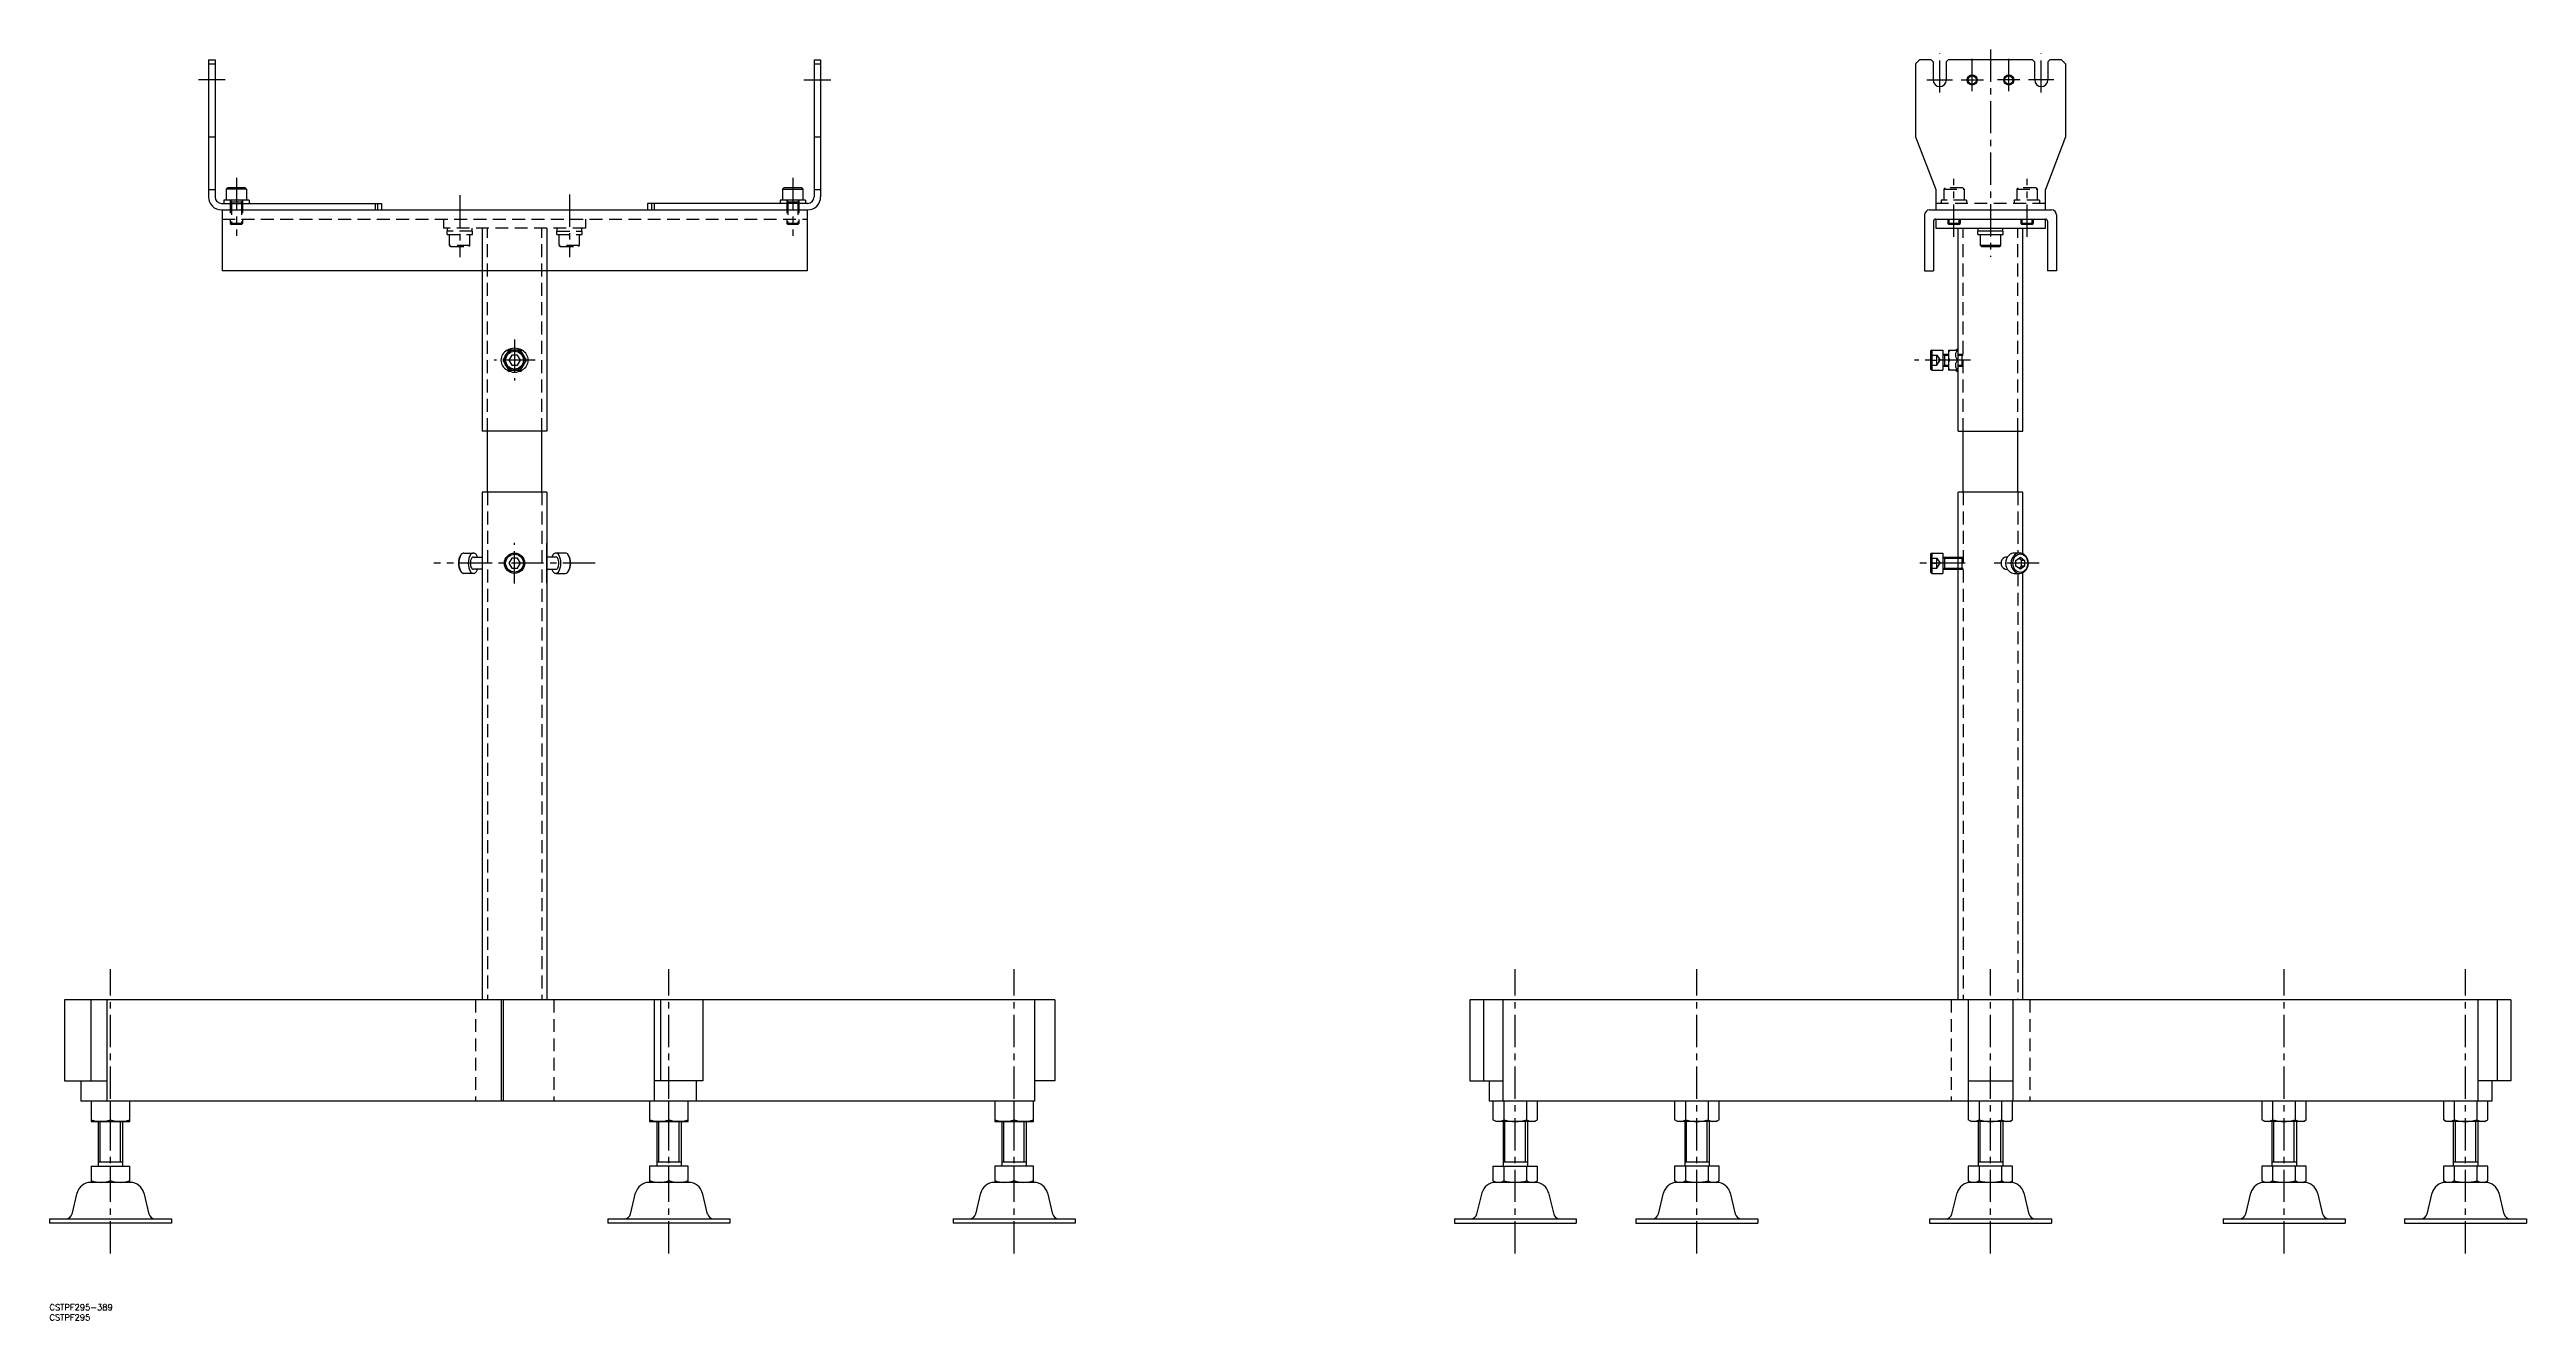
# Model space of a CAD drawing. Extents: x 0 to 1220, y -8 to 1227.
# Drawn here: x 0 to 1220, y -8 to 618 of the extents above; entities that cross this region are included whole.
import ezdxf

# ---------------------------------------------------------------- set-up
doc = ezdxf.new("R2010")
doc.units = 0
doc.header["$LTSCALE"] = 0.5
doc.linetypes.add('CENTER', pattern=[50.8, 31.75, -6.35, 6.35, -6.35])
doc.linetypes.add('DASHED', pattern=[19.05, 12.7, -6.35])
doc.layers.get('0').update_dxf_attribs({"linetype": 'CONTINUOUS'})
doc.layers.add('CENTER', color=1, linetype='CENTER')
doc.styles.get("Standard").update_dxf_attribs({"font": 'txt.shx', "height": 10, "bigfont": 'bigfont.shx'})

# ---------------------------------------------------------------- blocks, each defined once
blk = doc.blocks.new('*U116')
at = {"color": 7, "linetype": 'CONTINUOUS'}
blk.add_text('CSTPF295-389', height=3, dxfattribs=at).set_placement((0, -3))
blk = doc.blocks.new('*U117')
at = {"color": 7, "linetype": 'CONTINUOUS'}
blk.add_text('CSTPF295', height=3, dxfattribs=at).set_placement((0, -8))

msp = doc.modelspace()

# ---------------------------------------------------------------- linework, layer by layer
at = {"color": 7, "linetype": 'CONTINUOUS'}
for p, q in [((78.3, 613), (81.5, 613)), ((78.3, 613), (78.3, 545.4)), ((78.3, 611), (81.5, 611)), ((81.5, 613), (81.5, 545.4)), ((376.5, 613), (379.7, 613)), ((376.5, 613), (376.5, 545.4)), ((376.5, 611), (379.7, 611)), ((379.7, 613), (379.7, 545.4)), ((918.8, 611), (920.8, 613)), ((918.8, 611), (918.8, 575)), ((926.5, 613), (920.8, 613)), ((926.5, 613), (927.5, 612)), ((927.5, 612), (927.5, 603)), ((935, 613), (934, 612)), ((934, 612), (934, 603)), ((976.5, 613), (935, 613)), ((976.5, 613), (977.5, 612)), ((977.5, 612), (977.5, 603)), ((985, 613), (984, 612)), ((984, 612), (984, 603)), ((990.8, 613), (985, 613)), ((992.8, 611), (990.8, 613)), ((992.8, 611), (992.8, 575)), ((78.3, 575), (81.5, 575)), ((376.5, 575), (379.7, 575)), ((918.8, 575), (928.8, 549)), ((992.8, 575), (982.8, 549)), ((78.3, 549), (81.5, 549)), ((87.6, 549.8), (87, 549.2)), ((87, 549.2), (87, 543.8)), ((97, 549.2), (87, 549.2)), ((96.4, 549.8), (87.6, 549.8)), ((96.4, 549.8), (97, 549.2)), ((97, 549.2), (97, 543.8)), ((361.6, 549.8), (361, 549.2)), ((361, 549.2), (361, 543.8)), ((361, 549.2), (371, 549.2)), ((370.4, 549.8), (361.6, 549.8)), ((370.4, 549.8), (371, 549.2)), ((371, 549.2), (371, 543.8)), ((376.5, 549), (379.7, 549)), ((928.8, 549), (928.8, 539)), ((982.8, 539), (982.8, 549)), ((84.7, 542.2), (163.5, 542.2)), ((84.7, 539), (373.3, 539)), ((85, 539), (85, 509)), ((98.3, 543.8), (85.8, 543.8)), ((85.8, 543.8), (85.8, 542.2)), ((98.3, 543.8), (98.3, 542.2)), ((161.5, 542.2), (161.5, 539)), ((163.5, 542.2), (163.5, 539)), ((373.3, 542.2), (294.5, 542.2)), ((294.5, 542.2), (294.5, 539)), ((296.5, 542.2), (296.5, 539)), ((372.3, 543.8), (359.8, 543.8)), ((359.8, 543.8), (359.8, 542.2)), ((372.3, 543.8), (372.3, 542.2)), ((373, 539), (373, 509)), ((925.8, 539), (985.8, 539)), ((928.8, 539), (982.8, 539)), ((213.1, 530), (213.1, 430)), ((244.9, 530), (244.9, 430)), ((923.3, 536.5), (923.3, 509)), ((927.8, 533.5), (927.8, 509)), ((928.8, 534.5), (982.8, 534.5)), ((928.8, 534.5), (928.8, 530)), ((928.8, 530), (982.8, 530)), ((934.8, 534.5), (934.8, 532.3)), ((940.8, 532.3), (934.8, 532.3)), ((934.8, 532.3), (935.3, 531.8)), ((940.2, 531.8), (935.3, 531.8)), ((939.9, 430), (939.9, 530)), ((940.2, 531.8), (940.8, 532.3)), ((940.8, 534.5), (940.8, 532.3)), ((962, 528.5), (949.5, 528.5)), ((949.5, 526.9), (949.5, 528.5)), ((949.5, 526.9), (962, 526.9)), ((949.7, 528.5), (949.7, 530)), ((950.8, 521.5), (950.8, 526.9)), ((960.8, 521.5), (960.8, 526.9)), ((961.9, 528.5), (961.9, 530)), ((962, 526.9), (962, 528.5)), ((970.8, 534.5), (970.8, 532.3)), ((976.8, 532.3), (970.8, 532.3)), ((970.8, 532.3), (971.3, 531.8)), ((976.2, 531.8), (971.3, 531.8)), ((971.7, 430), (971.7, 530)), ((976.2, 531.8), (976.8, 532.3)), ((976.8, 534.5), (976.8, 532.3)), ((982.8, 530), (982.8, 534.5)), ((983.8, 533.5), (983.8, 509)), ((988.3, 536.5), (988.3, 509)), ((950.8, 521.5), (951.4, 520.9)), ((960.8, 521.5), (950.8, 521.5)), ((951.4, 520.9), (960.2, 520.9)), ((960.2, 520.9), (960.8, 521.5)), ((373, 509), (85, 509)), ((923.3, 509), (927.8, 509)), ((988.3, 509), (983.8, 509)), ((226.1, 470), (223.2, 465)), ((223.2, 465), (226.1, 460)), ((231.9, 470), (226.1, 470)), ((227.6, 467.5), (226.1, 465)), ((226.1, 465), (227.6, 462.5)), ((230.5, 467.5), (227.6, 467.5)), ((231.9, 465), (230.5, 467.5)), ((230.5, 462.5), (231.9, 465)), ((234.8, 465), (231.9, 470)), ((231.9, 460), (234.8, 465)), ((926.9, 470), (926.3, 469.4)), ((926.3, 469.4), (926.3, 460.6)), ((926.9, 470), (926.9, 460)), ((926.9, 470), (932.3, 470)), ((932.3, 470), (932.3, 460)), ((932.3, 468), (935.1, 468)), ((933.2, 468), (933.2, 462)), ((935.1, 470), (935.1, 460)), ((935.1, 470), (939.9, 470)), ((939.9, 465), (935.5, 465)), ((938.5, 470), (939.9, 470.8)), ((226.1, 460), (231.9, 460)), ((227.6, 462.5), (230.5, 462.5)), ((926.9, 460), (926.3, 460.6)), ((926.9, 460), (932.3, 460)), ((932.3, 462), (935.1, 462)), ((939.9, 460), (935.1, 460)), ((938.5, 460), (939.9, 459.2)), ((244.9, 430), (213.1, 430)), ((215.6, 400), (215.6, 430.5)), ((242.5, 400), (242.5, 430.5)), ((939.9, 430), (971.7, 430)), ((942.3, 400), (942.3, 430.5)), ((969.2, 400), (969.2, 430.5)), ((213.1, 400), (213.1, 150)), ((244.9, 400), (213.1, 400)), ((244.9, 400), (244.9, 150)), ((971.7, 400), (939.9, 400)), ((939.9, 150), (939.9, 400)), ((939.9, 150), (939.9, 400)), ((971.7, 369.7), (971.7, 400)), ((204, 370), (208.6, 370)), ((208.7, 368), (213.1, 368)), ((227.6, 367.5), (226.1, 365)), ((230.5, 367.5), (227.6, 367.5)), ((231.9, 365), (230.5, 367.5)), ((244.9, 355.2), (244.9, 374.8)), ((249.3, 368), (244.9, 368)), ((254, 370), (249.4, 370)), ((926.9, 370), (926.3, 369.4)), ((926.3, 369.4), (926.3, 360.6)), ((926.9, 370), (926.9, 360)), ((926.9, 370), (932.3, 370)), ((932.3, 370), (932.3, 360)), ((932.3, 368), (939.9, 368)), ((933.2, 368), (933.2, 362)), ((964, 368), (963.7, 368)), ((970.2, 370), (967.5, 370)), ((968.3, 366.4), (970.5, 367.9)), ((968.3, 363.6), (968.3, 366.4)), ((971.1, 366.4), (969.7, 367.4)), ((970.5, 367.9), (972.6, 366.4)), ((972.6, 366.4), (971.1, 366.4)), ((971.1, 363.6), (971.1, 366.4)), ((972.6, 366.4), (972.6, 363.6)), ((208.6, 360), (204, 360)), ((213.1, 362), (208.7, 362)), ((226.1, 365), (227.6, 362.5)), ((227.6, 362.5), (230.5, 362.5)), ((230.5, 362.5), (231.9, 365)), ((244.9, 362), (249.3, 362)), ((249.4, 360), (254, 360)), ((926.9, 360), (926.3, 360.6)), ((926.9, 360), (932.3, 360)), ((932.3, 362), (939.9, 362)), ((963.7, 362), (964, 362)), ((967.5, 360), (970.2, 360)), ((970.5, 362.1), (968.3, 363.6)), ((969.7, 362.6), (971.1, 363.6)), ((972.6, 363.6), (970.5, 362.1)), ((972.6, 363.6), (971.1, 363.6)), ((971.7, 150), (971.7, 360.3)), ((7.4, 150), (7.4, 110)), ((495, 150), (7.4, 150)), ((20.3, 150), (20.3, 110)), ((28.4, 100), (28.4, 150)), ((222.6, 100), (222.6, 150)), ((223.5, 100), (223.5, 150)), ((297.7, 150), (297.7, 100)), ((300.8, 150), (300.8, 110)), ((321.7, 150), (321.7, 110)), ((485, 150), (485, 100)), ((495, 150), (495, 110)), ((699.4, 150), (699.4, 110)), ((1212.1, 150), (699.4, 150)), ((706.2, 150), (706.2, 110)), ((715.7, 150), (715.7, 100)), ((944.8, 150), (944.8, 100)), ((966.8, 150), (966.8, 100)), ((1195.8, 150), (1195.8, 100)), ((1205.3, 150), (1205.3, 110)), ((1212.1, 150), (1212.1, 110)), ((7.4, 110), (28.4, 110)), ((15.4, 110), (15.4, 100)), ((321.7, 110), (297.7, 110)), ((318.6, 100), (318.6, 110)), ((495, 110), (485, 110)), ((699.4, 110), (715.7, 110)), ((708.9, 110), (708.9, 100)), ((944.8, 110), (966.8, 110)), ((1212.1, 110), (1195.8, 110)), ((1202.6, 110), (1202.6, 100)), ((485, 100), (15.4, 100)), ((20.5, 100), (20.5, 90)), ((30, 90.9), (30, 100)), ((39.5, 90), (39.5, 100)), ((295.5, 100), (295.5, 90)), ((305, 90.9), (305, 100)), ((314.5, 90), (314.5, 100)), ((465.5, 100), (465.5, 90)), ((475, 90.9), (475, 100)), ((484.5, 90), (484.5, 100)), ((1202.6, 100), (708.9, 100)), ((710.8, 100), (710.8, 90.8)), ((716.3, 90.8), (716.3, 100)), ((727.3, 100), (727.3, 90.8)), ((732.8, 90.8), (732.8, 100)), ((800.2, 100), (800.2, 90.8)), ((805.7, 90.8), (805.7, 100)), ((816.7, 100), (816.7, 90.8)), ((822.1, 90.8), (822.1, 100)), ((944.8, 100), (944.8, 90.8)), ((950.3, 90.8), (950.3, 100)), ((961.2, 100), (961.2, 90.8)), ((966.7, 90.8), (966.7, 100)), ((1089.4, 100), (1089.4, 90.8)), ((1094.9, 90.8), (1094.9, 100)), ((1105.9, 100), (1105.9, 90.8)), ((1111.3, 90.8), (1111.3, 100)), ((1178.8, 100), (1178.8, 90.8)), ((1184.2, 90.8), (1184.2, 100)), ((1195.2, 100), (1195.2, 90.8)), ((1200.7, 90.8), (1200.7, 100)), ((39.5, 90), (20.5, 90)), ((20.5, 90), (30, 90)), ((24, 90), (24, 68)), ((30, 90), (39.5, 90)), ((36, 90), (36, 68)), ((314.5, 90), (295.5, 90)), ((295.5, 90), (305, 90)), ((299, 90), (299, 68)), ((305, 90), (314.5, 90)), ((311, 90), (311, 68)), ((484.5, 90), (465.5, 90)), ((465.5, 90), (475, 90)), ((469, 90), (469, 68)), ((469, 86.8), (469, 86.8)), ((475, 90), (484.5, 90)), ((481, 90), (481, 68)), ((712.3, 90), (710.8, 90.8)), ((731.3, 90), (712.3, 90)), ((715.8, 90), (715.8, 68)), ((727.8, 90), (727.8, 68)), ((731.3, 90), (732.8, 90.8)), ((801.7, 90), (800.2, 90.8)), ((820.7, 90), (801.7, 90)), ((805.2, 90), (805.2, 68)), ((817.2, 90), (817.2, 68)), ((820.7, 90), (822.1, 90.8)), ((946.3, 90), (944.8, 90.8)), ((965.3, 90), (946.3, 90)), ((949.8, 90), (949.8, 68)), ((961.8, 90), (961.8, 68)), ((965.3, 90), (966.7, 90.8)), ((1090.9, 90), (1089.4, 90.8)), ((1109.9, 90), (1090.9, 90)), ((1094.4, 90), (1094.4, 68)), ((1106.4, 90), (1106.4, 68)), ((1109.9, 90), (1111.3, 90.8)), ((1180.2, 90), (1178.8, 90.8)), ((1199.2, 90), (1180.2, 90)), ((1183.7, 90), (1183.7, 68)), ((1195.7, 90), (1195.7, 68)), ((1199.2, 90), (1200.7, 90.8)), ((299, 80.5), (299, 80.5)), ((469, 80.5), (469, 80.5)), ((20.5, 68), (20.5, 60)), ((20.5, 68), (39.5, 68)), ((36, 70), (24, 70)), ((30, 60.9), (30, 68)), ((39.5, 60), (39.5, 68)), ((295.5, 68), (295.5, 60)), ((314.5, 68), (295.5, 68)), ((311, 70), (299, 70)), ((305, 60.9), (305, 68)), ((314.5, 60), (314.5, 68)), ((465.5, 68), (465.5, 60)), ((484.5, 68), (465.5, 68)), ((481, 70), (469, 70)), ((475, 60.9), (475, 68)), ((484.5, 60), (484.5, 68)), ((710.8, 68), (710.8, 60.8)), ((710.8, 68), (732.8, 68)), ((727.8, 70), (715.8, 70)), ((716.3, 60.8), (716.3, 68)), ((727.3, 68), (727.3, 60.8)), ((732.8, 60.8), (732.8, 68)), ((800.2, 68), (800.2, 60.8)), ((822.1, 68), (800.2, 68)), ((817.2, 70), (805.2, 70)), ((805.7, 60.8), (805.7, 68)), ((816.7, 68), (816.7, 60.8)), ((822.1, 60.8), (822.1, 68)), ((944.8, 68), (944.8, 60.8)), ((966.7, 68), (944.8, 68)), ((961.8, 70), (949.8, 70)), ((950.3, 60.8), (950.3, 68)), ((961.2, 68), (961.2, 60.8)), ((966.7, 60.8), (966.7, 68)), ((1089.4, 68), (1089.4, 60.8)), ((1111.3, 68), (1089.4, 68)), ((1106.4, 70), (1094.4, 70)), ((1094.9, 60.8), (1094.9, 68)), ((1105.9, 68), (1105.9, 60.8)), ((1111.3, 60.8), (1111.3, 68)), ((1178.8, 68), (1178.8, 60.8)), ((1200.7, 68), (1178.8, 68)), ((1195.7, 70), (1183.7, 70)), ((1184.2, 60.8), (1184.2, 68)), ((1195.2, 68), (1195.2, 60.8)), ((1200.7, 60.8), (1200.7, 68)), ((11.1, 44.4), (13.6, 54.8)), ((39.8, 60), (20.2, 60)), ((46.4, 54.8), (48.9, 44.4)), ((286.1, 44.4), (288.6, 54.8)), ((314.8, 60), (295.2, 60)), ((321.4, 54.8), (323.9, 44.4)), ((456.1, 44.4), (458.6, 54.8)), ((484.8, 60), (465.2, 60)), ((491.4, 54.8), (493.9, 44.4)), ((702.9, 44.4), (705.4, 54.8)), ((712.3, 60), (710.8, 60.8)), ((731.6, 60), (712, 60)), ((731.3, 60), (732.8, 60.8)), ((738.2, 54.8), (740.7, 44.4)), ((792.3, 44.4), (794.8, 54.8)), ((801.7, 60), (800.2, 60.8)), ((821, 60), (801.4, 60)), ((820.7, 60), (822.1, 60.8)), ((827.6, 54.8), (830.1, 44.4)), ((936.8, 44.4), (939.4, 54.8)), ((946.3, 60), (944.8, 60.8)), ((965.6, 60), (946, 60)), ((965.3, 60), (966.7, 60.8)), ((972.2, 54.8), (974.7, 44.4)), ((1081.5, 44.4), (1084, 54.8)), ((1090.9, 60), (1089.4, 60.8)), ((1110.2, 60), (1090.6, 60)), ((1109.9, 60), (1111.3, 60.8)), ((1116.8, 54.8), (1119.3, 44.4)), ((1170.8, 44.4), (1173.3, 54.8)), ((1180.2, 60), (1178.8, 60.8)), ((1199.5, 60), (1179.9, 60)), ((1199.2, 60), (1200.7, 60.8)), ((1206.1, 54.8), (1208.6, 44.4)), ((0, 42), (60, 42)), ((0, 42), (0, 40)), ((60, 40), (0, 40)), ((60, 42), (60, 40)), ((275, 42), (335, 42)), ((275, 42), (275, 40)), ((335, 40), (275, 40)), ((335, 42), (335, 40)), ((445, 42), (505, 42)), ((445, 42), (445, 40)), ((505, 40), (445, 40)), ((505, 42), (505, 40)), ((691.8, 42), (751.8, 42)), ((691.8, 42), (691.8, 40)), ((691.8, 40), (751.8, 40)), ((751.8, 42), (751.8, 40)), ((781.2, 42), (841.2, 42)), ((781.2, 42), (781.2, 40)), ((781.2, 40), (841.2, 40)), ((841.2, 42), (841.2, 40)), ((925.8, 42), (985.8, 42)), ((925.8, 42), (925.8, 40)), ((925.8, 40), (985.8, 40)), ((985.8, 42), (985.8, 40)), ((1070.4, 42), (1130.4, 42)), ((1070.4, 42), (1070.4, 40)), ((1070.4, 40), (1130.4, 40)), ((1130.4, 42), (1130.4, 40)), ((1159.7, 42), (1219.7, 42)), ((1159.7, 42), (1159.7, 40)), ((1159.7, 40), (1219.7, 40)), ((1219.7, 42), (1219.7, 40))]:
    msp.add_line(p, q, dxfattribs=at)
at = {"color": 3, "linetype": 'DASHED'}
for p, q in [((933.4, 549.8), (932.8, 549.2)), ((932.8, 549.2), (932.8, 543.8)), ((932.8, 549.2), (942.8, 549.2)), ((942.2, 549.8), (933.4, 549.8)), ((942.2, 549.8), (942.8, 549.2)), ((942.8, 549.2), (942.8, 543.8)), ((969.4, 549.8), (968.8, 549.2)), ((968.8, 549.2), (968.8, 543.8)), ((968.8, 549.2), (978.8, 549.2)), ((978.2, 549.8), (969.4, 549.8)), ((978.2, 549.8), (978.8, 549.2)), ((978.8, 549.2), (978.8, 543.8)), ((89, 543.8), (89, 534.5)), ((89, 543.8), (89.6, 542.9)), ((89, 542.9), (95, 542.9)), ((89.6, 542.9), (89.6, 531.8)), ((95, 543.8), (94.5, 542.9)), ((94.5, 542.9), (94.5, 531.8)), ((95, 543.8), (95, 534.5)), ((160.3, 542.2), (160.3, 539)), ((297.8, 542.2), (297.8, 539)), ((363, 543.8), (363, 532.3)), ((363, 543.8), (363.6, 542.9)), ((363, 542.9), (369, 542.9)), ((363.6, 542.9), (363.6, 531.8)), ((369, 543.8), (368.5, 542.9)), ((368.5, 542.9), (368.5, 531.8)), ((369, 543.8), (369, 532.3)), ((982.8, 542.2), (928.8, 542.2)), ((944, 543.8), (931.5, 543.8)), ((931.5, 543.8), (931.5, 542.2)), ((944, 543.8), (944, 542.2)), ((980, 543.8), (967.5, 543.8)), ((967.5, 543.8), (967.5, 542.2)), ((980, 543.8), (980, 542.2)), ((85, 534.5), (373, 534.5)), ((89, 534.5), (89, 532.3)), ((95, 532.3), (89, 532.3)), ((89, 532.3), (89.6, 531.8)), ((94.5, 531.8), (89.6, 531.8)), ((94.5, 531.8), (95, 532.3)), ((95, 534.5), (95, 532.3)), ((194, 534.5), (194, 530)), ((264, 530), (194, 530)), ((208.3, 528.5), (195.8, 528.5)), ((195.8, 526.9), (195.8, 528.5)), ((195.8, 526.9), (208.3, 526.9)), ((195.9, 528.5), (195.9, 530)), ((197, 521.5), (197, 526.9)), ((207, 521.5), (207, 526.9)), ((208.1, 528.5), (208.1, 530)), ((208.3, 526.9), (208.3, 528.5)), ((215.6, 430), (215.6, 530)), ((242.5, 430), (242.5, 530)), ((249.8, 528.5), (262.3, 528.5)), ((249.8, 526.9), (249.8, 528.5)), ((249.8, 526.9), (262.3, 526.9)), ((249.9, 528.5), (249.9, 530)), ((251, 521.5), (251, 526.9)), ((261, 521.5), (261, 526.9)), ((262.1, 528.5), (262.1, 530)), ((262.3, 526.9), (262.3, 528.5)), ((264, 534.5), (264, 530)), ((369, 532.3), (363, 532.3)), ((363, 532.3), (363.6, 531.8)), ((368.5, 531.8), (363.6, 531.8)), ((368.5, 531.8), (369, 532.3)), ((942.3, 430), (942.3, 530)), ((969.2, 430), (969.2, 530)), ((197, 521.5), (197.6, 520.9)), ((207, 521.5), (197, 521.5)), ((197.6, 520.9), (206.4, 520.9)), ((207, 521.5), (206.4, 520.9)), ((251, 521.5), (251.6, 520.9)), ((261, 521.5), (251, 521.5)), ((251.6, 520.9), (260.4, 520.9)), ((260.4, 520.9), (261, 521.5)), ((926.3, 467.5), (929.3, 467.5)), ((926.3, 465), (929.3, 465)), ((929.3, 467.5), (931, 465)), ((929.3, 462.5), (929.3, 467.5)), ((929.3, 462.5), (931, 465)), ((939.9, 468), (941.8, 468)), ((939.9, 467.5), (942.3, 467.5)), ((941.8, 462), (941.8, 468)), ((942.3, 467.5), (941.8, 468)), ((926.3, 462.5), (929.3, 462.5)), ((939.9, 462.5), (942.3, 462.5)), ((939.9, 462), (941.8, 462)), ((942.3, 462.5), (941.8, 462)), ((215.6, 400), (215.6, 150)), ((242.5, 400), (242.5, 150)), ((942.3, 400), (942.3, 150)), ((969.2, 400), (969.2, 370)), ((926.3, 367.5), (929.3, 367.5)), ((929.3, 367.5), (931, 365)), ((929.3, 362.5), (929.3, 367.5)), ((939.9, 368), (941.8, 368)), ((939.9, 367.5), (942.3, 367.5)), ((941.8, 362), (941.8, 368)), ((942.3, 367.5), (941.8, 368)), ((926.3, 365), (929.3, 365)), ((926.3, 362.5), (929.3, 362.5)), ((929.3, 362.5), (931, 365)), ((939.9, 362.5), (942.3, 362.5)), ((939.9, 362), (941.8, 362)), ((942.3, 362.5), (941.8, 362)), ((969.2, 360), (969.2, 150)), ((209.7, 150), (209.7, 100)), ((248.4, 150), (248.4, 100)), ((936.4, 150), (936.4, 100)), ((975.1, 150), (975.1, 100))]:
    msp.add_line(p, q, dxfattribs=at)
at = {"color": 3, "linetype": 'CONTINUOUS'}
for p, q in [((935.3, 534.5), (935.3, 531.8)), ((940.2, 534.5), (940.2, 531.8)), ((971.3, 534.5), (971.3, 531.8)), ((976.2, 534.5), (976.2, 531.8)), ((932.3, 468), (933.2, 467.5)), ((933.2, 467.5), (935.1, 467.5)), ((932.3, 462), (933.2, 462.5)), ((933.2, 462.5), (935.1, 462.5)), ((932.3, 368), (933.2, 367.5)), ((933.2, 367.5), (939.9, 367.5)), ((932.3, 362), (933.2, 362.5)), ((933.2, 362.5), (939.9, 362.5)), ((24.9, 70), (24.9, 90)), ((35, 70), (35, 90)), ((300, 70), (300, 90)), ((310.1, 70), (310.1, 90)), ((469.9, 70), (469.9, 90)), ((480, 70), (480, 90)), ((716.7, 70), (716.7, 90)), ((726.8, 70), (726.8, 90)), ((806.1, 70), (806.1, 90)), ((816.2, 70), (816.2, 90)), ((950.7, 70), (950.7, 90)), ((960.8, 70), (960.8, 90)), ((1095.3, 70), (1095.3, 90)), ((1105.4, 70), (1105.4, 90)), ((1184.7, 70), (1184.7, 90)), ((1194.8, 70), (1194.8, 90))]:
    msp.add_line(p, q, dxfattribs=at)
for centre in [(946.8, 603), (964.8, 603)]:
    msp.add_circle(centre, 2.5, dxfattribs=at)
at = {"color": 7, "linetype": 'CONTINUOUS'}
for centre, radius in [((946.8, 603), 2.07), ((964.8, 603), 2.07), ((229, 465), 5), ((229, 465), 4.4), ((229, 365), 5), ((229, 365), 4.4)]:
    msp.add_circle(centre, radius, dxfattribs=at)
for centre, radius, start, end in [((930.8, 603), 3.25, 180, 0), ((980.8, 603), 3.25, 180, 0), ((84.7, 545.4), 6.4, 180, 270), ((84.7, 545.4), 3.2, 180, 270), ((373.3, 545.4), 3.2, 270, 0), ((373.3, 545.4), 6.4, 270, 0), ((925.8, 536.5), 2.5, 90, 180), ((985.8, 536.5), 2.5, 360, 90), ((928.8, 533.5), 1, 90, 180), ((982.8, 533.5), 1, 0, 90), ((227.7, 465), 5.41, 116.4678, 243.5322), ((229, 463.5), 7.35, 59.5267, 120.4733), ((230.3, 465), 5.41, 296.4678, 63.5322), ((942.3, 467.5), 7.22, 159.7438, 200.2562), ((942.3, 462.5), 7.22, 159.7438, 200.2562), ((941.5, 467.5), 3, 123.6257, 236.3743), ((941.5, 462.5), 3, 123.6257, 236.3743), ((229, 466.4), 7.32, 239.3643, 300.6357), ((208.7, 365), 7.38, 148.5055, 211.4945), ((209.9, 365), 8.39, 148.5055, 211.4945), ((203.5, 368), 1.41, 132.1122, 142.1031), ((204, 368.4), 1.6, 90, 142.1031), ((214.6, 365), 8.42, 148.6801, 211.3199), ((212.5, 365), 5.33, 149.6572, 210.3428), ((208.7, 368.4), 1.6, 38.3104, 142.3243), ((208.7, 366.9), 1.12, 90, 133.6045), ((202.9, 365), 8.36, 21.0342, 31.7093), ((255.2, 365), 8.36, 148.2907, 158.9658), ((249.3, 368.4), 1.6, 37.6757, 141.6896), ((249.3, 366.9), 1.12, 46.3955, 90), ((245.5, 365), 5.33, 329.6572, 30.3428), ((243.4, 365), 8.42, 328.6801, 31.3199), ((254, 368.4), 1.6, 37.8969, 90), ((248.1, 365), 8.39, 328.5055, 31.4945), ((254.5, 368), 1.41, 37.8969, 47.8878), ((249.3, 365), 7.38, 328.5055, 31.4945), ((964.1, 365), 3.12, 117.7119, 242.2881), ((963.7, 365.5), 2.53, 90, 115.0585), ((968.6, 365), 5.43, 132.5395, 227.4605), ((967.5, 366.2), 3.81, 90, 132.4964), ((971.3, 365), 5.43, 132.5395, 227.4605), ((971.4, 365), 4.78, 129.5549, 230.4451), ((970.2, 366.2), 3.81, 47.5036, 132.4964), ((970.5, 366), 3.36, 48.4941, 131.5059), ((969.5, 365), 4.78, 309.5549, 50.4451), ((969.1, 365), 5.43, 312.5395, 47.4605), ((203.5, 362), 1.41, 217.8969, 227.8878), ((204, 361.6), 1.6, 217.8969, 270), ((208.7, 361.6), 1.6, 217.6757, 321.6896), ((208.7, 363.1), 1.12, 226.3955, 270), ((202.9, 365), 8.36, 328.2907, 338.9658), ((255.2, 365), 8.36, 201.0342, 211.7093), ((249.3, 361.6), 1.6, 218.3104, 322.3243), ((249.3, 363.1), 1.12, 270, 313.6045), ((254, 361.6), 1.6, 270, 322.1031), ((254.5, 362), 1.41, 312.1122, 322.1031), ((963.7, 364.5), 2.53, 244.9415, 270), ((967.5, 363.8), 3.81, 227.5036, 270), ((970.2, 363.8), 3.81, 227.5036, 312.4964), ((970.5, 364), 3.36, 224.586, 315.414), ((25.3, 103), 13, 248.5646, 291.4354), ((34.8, 103), 13, 248.5646, 291.4354), ((300.3, 103), 13, 248.5646, 291.4354), ((309.8, 103), 13, 248.5646, 291.4354), ((470.3, 103), 13, 248.5646, 291.4354), ((479.8, 103), 13, 248.5646, 291.4354), ((713.6, 94.9), 4.86, 244.3842, 304.3842), ((721.8, 108.2), 18.2, 252.412, 287.588), ((730, 94.9), 4.86, 235.6158, 295.6158), ((803, 94.9), 4.86, 244.3842, 304.3842), ((811.2, 108.2), 18.2, 252.412, 287.588), ((819.4, 94.9), 4.86, 235.6158, 295.6158), ((947.5, 94.9), 4.86, 244.3842, 304.3842), ((955.8, 108.2), 18.2, 252.412, 287.588), ((964, 94.9), 4.86, 235.6158, 295.6158), ((1092.1, 94.9), 4.86, 244.3842, 304.3842), ((1100.4, 108.2), 18.2, 252.412, 287.588), ((1108.6, 94.9), 4.86, 235.6158, 295.6158), ((1181.5, 94.9), 4.86, 244.3842, 304.3842), ((1189.7, 108.2), 18.2, 252.412, 287.588), ((1198, 94.9), 4.86, 235.6158, 295.6158), ((20.2, 53.2), 6.8, 90, 166.414), ((25.3, 73), 13, 248.5646, 291.4354), ((34.8, 73), 13, 248.5646, 291.4354), ((39.8, 53.2), 6.8, 13.586, 90), ((295.2, 53.2), 6.8, 90, 166.414), ((300.3, 73), 13, 248.5646, 291.4354), ((309.8, 73), 13, 248.5646, 291.4354), ((314.8, 53.2), 6.8, 13.586, 90), ((465.2, 53.2), 6.8, 90, 166.414), ((470.3, 73), 13, 248.5646, 291.4354), ((479.8, 73), 13, 248.5646, 291.4354), ((484.8, 53.2), 6.8, 13.586, 90), ((712, 53.2), 6.8, 90, 166.414), ((713.6, 64.9), 4.86, 244.3842, 304.3842), ((721.8, 78.2), 18.2, 252.412, 287.588), ((730, 64.9), 4.86, 235.6158, 295.6158), ((731.6, 53.2), 6.8, 13.586, 90), ((801.4, 53.2), 6.8, 90, 166.414), ((803, 64.9), 4.86, 244.3842, 304.3842), ((811.2, 78.2), 18.2, 252.412, 287.588), ((819.4, 64.9), 4.86, 235.6158, 295.6158), ((821, 53.2), 6.8, 13.586, 90), ((946, 53.2), 6.8, 90, 166.414), ((947.5, 64.9), 4.86, 244.3842, 304.3842), ((955.8, 78.2), 18.2, 252.412, 287.588), ((964, 64.9), 4.86, 235.6158, 295.6158), ((965.6, 53.2), 6.8, 13.586, 90), ((1090.6, 53.2), 6.8, 90, 166.414), ((1092.1, 64.9), 4.86, 244.3842, 304.3842), ((1100.4, 78.2), 18.2, 252.412, 287.588), ((1108.6, 64.9), 4.86, 235.6158, 295.6158), ((1110.2, 53.2), 6.8, 13.586, 90), ((1179.9, 53.2), 6.8, 90, 166.414), ((1181.5, 64.9), 4.86, 244.3842, 304.3842), ((1189.7, 78.2), 18.2, 252.412, 287.588), ((1198, 64.9), 4.86, 235.6158, 295.6158), ((1199.5, 53.2), 6.8, 13.586, 90), ((8, 45.2), 3.2, 270, 346.414), ((52, 45.2), 3.2, 193.586, 270), ((283, 45.2), 3.2, 270, 346.414), ((327.1, 45.2), 3.2, 193.586, 270), ((453, 45.2), 3.2, 270, 346.414), ((497, 45.2), 3.2, 193.586, 270), ((699.8, 45.2), 3.2, 270, 346.414), ((743.8, 45.2), 3.2, 193.586, 270), ((789.2, 45.2), 3.2, 270, 346.414), ((833.2, 45.2), 3.2, 193.586, 270), ((933.7, 45.2), 3.2, 270, 346.414), ((977.8, 45.2), 3.2, 193.586, 270), ((1078.4, 45.2), 3.2, 270, 346.414), ((1122.4, 45.2), 3.2, 193.586, 270), ((1167.7, 45.2), 3.2, 270, 346.414), ((1211.8, 45.2), 3.2, 193.586, 270)]:
    msp.add_arc(centre, radius, start, end, dxfattribs=at)
at = {"layer": 'CENTER', "color": 1, "linetype": 'CENTER'}
for p, q in [((930.8, 596.8), (930.8, 616)), ((946.8, 597.5), (946.8, 616)), ((955.8, 618), (955.8, 515.9)), ((964.8, 597.5), (964.8, 616)), ((980.8, 596.8), (980.8, 616)), ((86.5, 603), (73.3, 603)), ((371.5, 603), (384.7, 603)), ((924.5, 603), (937, 603)), ((941.3, 603), (952.3, 603)), ((970.3, 603), (959.3, 603)), ((987, 603), (974.5, 603)), ((92, 554.8), (92, 526.3)), ((366, 554.8), (366, 526.3)), ((937.8, 525.8), (937.8, 554.3)), ((973.8, 525.8), (973.8, 554.3)), ((202, 546.2), (202, 515.7)), ((256, 546.6), (256, 515.7)), ((239.1, 465), (219, 465)), ((229, 475.1), (229, 454.9)), ((945.9, 465), (918.4, 465)), ((229, 355), (229, 375)), ((268.7, 365), (189.3, 365)), ((943.3, 365), (920.8, 365)), ((979.7, 365), (957.6, 365)), ((30, 25), (30, 165)), ((305, 25), (305, 165)), ((475, 25), (475, 165)), ((721.8, 25), (721.8, 165)), ((811.2, 25), (811.2, 165)), ((955.8, 25), (955.8, 165)), ((1100.4, 25), (1100.4, 165)), ((1189.7, 25), (1189.7, 165))]:
    msp.add_line(p, q, dxfattribs=at)

# ---------------------------------------------------------------- block references
at = {"color": 7, "linetype": 'CONTINUOUS'}
for name in ['*U116', '*U117']:
    msp.add_blockref(name, (0, 0), dxfattribs=at)

doc.saveas('drawing.dxf')
